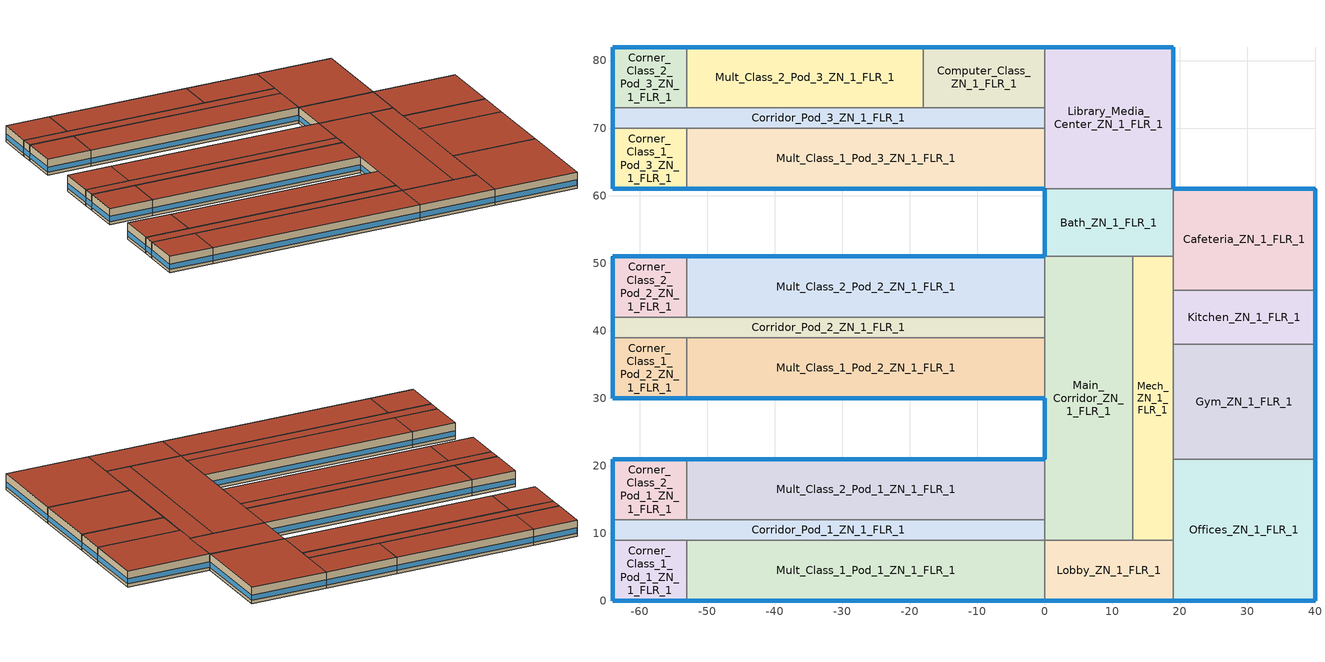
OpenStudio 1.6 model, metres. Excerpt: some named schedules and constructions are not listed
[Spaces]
Main_Corridor_ZN_1_FLR_1
 floor ground: 13,51 13,9 0,9 0,51 z0
 wall outside: 0,30 0,21 z0:4
 wall to Mult_Class_2_Pod_1_ZN_1_FLR_1: 0,21 0,12 z0:4
 wall to Bath_ZN_1_FLR_1: 13,51 0,51 z0:4
 wall to Corridor_Pod_1_ZN_1_FLR_1: 0,12 0,9 z0:4
 wall to Lobby_ZN_1_FLR_1: 0,9 13,9 z0:4
 wall to Corridor_Pod_2_ZN_1_FLR_1: 0,42 0,39 z0:4
 wall to Mult_Class_2_Pod_2_ZN_1_FLR_1: 0,51 0,42 z0:4
 wall to Mult_Class_1_Pod_2_ZN_1_FLR_1: 0,39 0,30 z0:4
 wall to Mech_ZN_1_FLR_1: 13,9 13,51 z0:4
 window: 0,29.97 0,21.03 z0.76:2.06
 roof outside: 13,9 13,51 0,51 0,9 z4
Corridor_Pod_3_ZN_1_FLR_1
 floor ground: 0,73 0,70 -64,70 -64,73 z0
 wall outside: -64,73 -64,70 z0:4
 wall to Library_Media_Center_ZN_1_FLR_1: 0,70 0,73 z0:4
 wall to Corner_Class_1_Pod_3_ZN_1_FLR_1: -64,70 -53,70 z0:4
 wall to Mult_Class_2_Pod_3_ZN_1_FLR_1: -18,73 -53,73 z0:4
 wall to Mult_Class_1_Pod_3_ZN_1_FLR_1: -53,70 0,70 z0:4
 wall to Computer_Class_ZN_1_FLR_1: 0,73 -18,73 z0:4
 wall to Corner_Class_2_Pod_3_ZN_1_FLR_1: -53,73 -64,73 z0:4
 window: -64,72.97 -64,70.03 z0.76:2.08
 roof outside: 0,70 0,73 -64,73 -64,70 z4
Corner_Class_2_Pod_2_ZN_1_FLR_1
 floor ground: -53,51 -53,42 -64,42 -64,51 z0
 wall outside: -53,51 -64,51 -64,42 z0:4
 wall to Corridor_Pod_2_ZN_1_FLR_1: -64,42 -53,42 z0:4
 wall to Mult_Class_2_Pod_2_ZN_1_FLR_1: -53,42 -53,51 z0:4
 window: -53.03,51 -63.97,51 / -64,50.97 -64,42.03 z0.76:2.06
 roof outside: -53,42 -53,51 -64,51 -64,42 z4
Library_Media_Center_ZN_1_FLR_1
 floor ground: 19,82 19,61 0,61 0,82 z0
 wall outside: 19,61 19,82 0,82 z0:4
 wall to Mult_Class_1_Pod_3_ZN_1_FLR_1: 0,70 0,61 z0:4
 wall to Bath_ZN_1_FLR_1: 0,61 19,61 z0:4
 wall to Computer_Class_ZN_1_FLR_1: 0,82 0,73 z0:4
 window: 18.97,82 0.03,82 / 19,61.03 19,81.97 z0.76:2.06
 roof outside: 19,61 19,82 0,82 0,61 z4
Corner_Class_1_Pod_3_ZN_1_FLR_1
 floor ground: -53,70 -53,61 -64,61 -64,70 z0
 wall outside: -64,70 -64,61 -53,61 z0:4
 wall to Mult_Class_1_Pod_3_ZN_1_FLR_1: -53,61 -53,70 z0:4
 window: -63.97,61 -53.03,61 / -64,69.97 -64,61.03 z0.76:2.06
 roof outside: -53,61 -53,70 -64,70 -64,61 z4
Bath_ZN_1_FLR_1
 floor ground: 19,61 19,51 0,51 0,61 z0
 wall outside: 0,61 0,51 z0:4
 wall to Mech_ZN_1_FLR_1: 13,51 19,51 z0:4
 wall to Cafeteria_ZN_1_FLR_1: 19,51 19,61 z0:4
 window: 0,60.97 0,51.03 z0.76:2.06
 roof outside: 19,51 19,61 0,61 0,51 z4
Computer_Class_ZN_1_FLR_1
 floor ground: 0,82 0,73 -18,73 -18,82 z0
 wall outside: 0,82 -18,82 z0:4
 wall to Mult_Class_2_Pod_3_ZN_1_FLR_1: -18,82 -18,73 z0:4
 window: -0.03,82 -17.97,82 z0.76:2.06
 roof outside: 0,73 0,82 -18,82 -18,73 z4
Mult_Class_1_Pod_2_ZN_1_FLR_1
 floor ground: 0,39 0,30 -53,30 -53,39 z0
 wall outside: -53,30 0,30 z0:4
 wall to Corridor_Pod_2_ZN_1_FLR_1: 0,39 -53,39 z0:4
 wall to Corner_Class_1_Pod_2_ZN_1_FLR_1: -53,39 -53,30 z0:4
 window: -52.97,30 -0.03,30 z0.76:2.06
 roof outside: 0,30 0,39 -53,39 -53,30 z4
Mult_Class_2_Pod_1_ZN_1_FLR_1
 floor ground: 0,21 0,12 -53,12 -53,21 z0
 wall outside: 0,21 -53,21 z0:4
 wall to Corner_Class_2_Pod_1_ZN_1_FLR_1: -53,21 -53,12 z0:4
 wall to Corridor_Pod_1_ZN_1_FLR_1: -53,12 0,12 z0:4
 window: -0.03,21 -52.97,21 z0.76:2.06
 roof outside: 0,12 0,21 -53,21 -53,12 z4
Lobby_ZN_1_FLR_1
 floor ground: 19,9 19,0 0,0 0,9 z0
 wall outside: 0,0 19,0 z0:4
 wall to Mech_ZN_1_FLR_1: 19,9 13,9 z0:4
 wall to Offices_ZN_1_FLR_1: 19,0 19,9 z0:4
 wall to Mult_Class_1_Pod_1_ZN_1_FLR_1: 0,9 0,0 z0:4
 window: 0.03,0 18.97,0 z0.76:2.06
 roof outside: 19,0 19,9 0,9 0,0 z4
Corner_Class_2_Pod_3_ZN_1_FLR_1
 floor ground: -53,82 -53,73 -64,73 -64,82 z0
 wall outside: -53,82 -64,82 -64,73 z0:4
 wall to Mult_Class_2_Pod_3_ZN_1_FLR_1: -53,73 -53,82 z0:4
 window: -53.03,82 -63.97,82 / -64,81.97 -64,73.03 z0.76:2.06
 roof outside: -53,73 -53,82 -64,82 -64,73 z4
Mult_Class_2_Pod_2_ZN_1_FLR_1
 floor ground: 0,51 0,42 -53,42 -53,51 z0
 wall outside: 0,51 -53,51 z0:4
 wall to Corridor_Pod_2_ZN_1_FLR_1: -53,42 0,42 z0:4
 window: -0.03,51 -52.97,51 z0.76:2.06
 roof outside: 0,42 0,51 -53,51 -53,42 z4
Cafeteria_ZN_1_FLR_1
 floor ground: 40,61 40,46 19,46 19,61 z0
 wall outside: 40,46 40,61 19,61 z0:4
 wall to Mech_ZN_1_FLR_1: 19,51 19,46 z0:4
 wall to Kitchen_ZN_1_FLR_1: 19,46 40,46 z0:4
 window: 40,46.03 40,60.97 / 39.97,61 19.03,61 z0.76:2.06
 roof outside: 40,46 40,61 19,61 19,46 z4
Corner_Class_1_Pod_1_ZN_1_FLR_1
 floor ground: -53,9 -53,0 -64,0 -64,9 z0
 wall outside: -64,9 -64,0 -53,0 z0:4
 wall to Mult_Class_1_Pod_1_ZN_1_FLR_1: -53,0 -53,9 z0:4
 wall to Corridor_Pod_1_ZN_1_FLR_1: -53,9 -64,9 z0:4
 window: -64,8.97 -64,0.03 / -63.97,0 -53.03,0 z0.76:2.06
 roof outside: -53,0 -53,9 -64,9 -64,0 z4
Mech_ZN_1_FLR_1
 floor ground: 19,51 19,9 13,9 13,51 z0
 wall to Gym_ZN_1_FLR_1: 19,21 19,38 z0:4
 wall to Kitchen_ZN_1_FLR_1: 19,38 19,46 z0:4
 wall to Offices_ZN_1_FLR_1: 19,9 19,21 z0:4
 roof outside: 19,9 19,51 13,51 13,9 z4
Offices_ZN_1_FLR_1
 floor ground: 40,21 40,0 19,0 19,21 z0
 wall outside: 19,0 40,0 40,21 z0:4
 wall to Gym_ZN_1_FLR_1: 40,21 19,21 z0:4
 window: 40,0.03 40,20.97 / 19.03,0 39.97,0 z0.76:2.06
 roof outside: 40,0 40,21 19,21 19,0 z4
Corridor_Pod_2_ZN_1_FLR_1
 floor ground: 0,42 0,39 -64,39 -64,42 z0
 wall outside: -64,42 -64,39 z0:4
 wall to Corner_Class_1_Pod_2_ZN_1_FLR_1: -64,39 -53,39 z0:4
 window: -64,41.97 -64,39.03 z0.76:2.08
 roof outside: 0,39 0,42 -64,42 -64,39 z4
Corner_Class_1_Pod_2_ZN_1_FLR_1
 floor ground: -53,39 -53,30 -64,30 -64,39 z0
 wall outside: -64,39 -64,30 -53,30 z0:4
 window: -64,38.97 -64,30.03 / -63.97,30 -53.03,30 z0.76:2.06
 roof outside: -53,30 -53,39 -64,39 -64,30 z4
Gym_ZN_1_FLR_1
 floor ground: 40,38 40,21 19,21 19,38 z0
 wall outside: 40,21 40,38 z0:4
 wall to Kitchen_ZN_1_FLR_1: 40,38 19,38 z0:4
 window: 40,21.03 40,37.97 z0.76:2.06
 roof outside: 40,21 40,38 19,38 19,21 z4
Mult_Class_1_Pod_3_ZN_1_FLR_1
 floor ground: 0,70 0,61 -53,61 -53,70 z0
 wall outside: -53,61 0,61 z0:4
 window: -52.97,61 -0.03,61 z0.76:2.06
 roof outside: 0,61 0,70 -53,70 -53,61 z4
Mult_Class_1_Pod_1_ZN_1_FLR_1
 floor ground: 0,9 0,0 -53,0 -53,9 z0
 wall outside: -53,0 0,0 z0:4
 wall to Corridor_Pod_1_ZN_1_FLR_1: 0,9 -53,9 z0:4
 window: -52.97,0 -0.03,0 z0.76:2.06
 roof outside: 0,0 0,9 -53,9 -53,0 z4
Corridor_Pod_1_ZN_1_FLR_1
 floor ground: 0,12 0,9 -64,9 -64,12 z0
 wall outside: -64,12 -64,9 z0:4
 wall to Corner_Class_2_Pod_1_ZN_1_FLR_1: -53,12 -64,12 z0:4
 window: -64,11.97 -64,9.03 z0.76:2.08
 roof outside: 0,9 0,12 -64,12 -64,9 z4
Corner_Class_2_Pod_1_ZN_1_FLR_1
 floor ground: -53,21 -53,12 -64,12 -64,21 z0
 wall outside: -53,21 -64,21 -64,12 z0:4
 window: -64,20.97 -64,12.03 / -53.03,21 -63.97,21 z0.76:2.06
 roof outside: -53,12 -53,21 -64,21 -64,12 z4
Kitchen_ZN_1_FLR_1
 floor ground: 40,46 40,38 19,38 19,46 z0
 wall outside: 40,38 40,46 z0:4
 window: 40,38.03 40,45.97 z0.76:2.06
 roof outside: 40,38 40,46 19,46 19,38 z4
Mult_Class_2_Pod_3_ZN_1_FLR_1
 floor ground: -18,82 -18,73 -53,73 -53,82 z0
 wall outside: -18,82 -53,82 z0:4
 window: -18.03,82 -52.97,82 z0.76:2.06
 roof outside: -18,73 -18,82 -53,82 -53,73 z4
[Site]
Calgary Int'l_AB_CAN: Latitude {deg}=51.12; Longitude {deg}=-114.02; Time Zone {hr}=-7; Elevation {m}=1084; Terrain=City
[Building]
c:/test//PrimarySchool.osm: North Axis {deg}=0; Default Construction Set=DND-Concrete at climate 7a
[Site:WaterMainsTemperature]
Calculation Method=Correlation; Annual Average Outdoor Air Temperature {C}=3.94167; Maximum Difference In Monthly Average Outdoor Air Temperatures {deltaC}=25
[SizingPeriod:DesignDay] Barometric Pressure {Pa}=88963; Sky Clearness=0; Rain Indicator=0; Snow Indicator=0; Day of Month=21; Daylight Saving Time Indicator=0; Humidity Indicating Type=Wetbulb; Dry-Bulb Temperature Range Modifier Type=DefaultMultipliers
Name | Maximum Dry-Bulb Temperature {C} | Daily Dry-Bulb Temperature Range {deltaC} | Humidity Indicating Conditions at Maximum Dry-Bulb {BasedOnField A3} | Wind Speed {m/s} | Wind Direction {deg} | Month | Day Type | Solar Model Indicator | ASHRAE Taub | ASHRAE Taud
Calgary Int'l Ann Clg .4% Condns DB=>MWB | 28.6 | 12.3 | 15.7 | 4.6 | 160 | 7 | SummerDesignDay | ASHRAETau | 0.341 | 2.408
Calgary Int'l Ann Htg 99.6% Condns DB | -29.1 | 0 | -29.1 | 2.9 | 0 | 1 | WinterDesignDay | ASHRAEClearSky
Calgary Int'l Ann Clg .4% Condns WB=>MDB | 25.4 | 12.3 | 17.3 | 4.6 | 160 | 7 | SummerDesignDay | ASHRAETau | 0.341 | 2.408
[DefaultConstructionSet]
DND-Concrete at climate 7a: Default Exterior Surface Constructions=DND-Concrete at climate 7a; Default Interior Surface Constructions=000_Interior_DefSurfCons 12; Default Ground Contact Surface Constructions=DND-Concrete at climate 7a 1; Default Exterior SubSurface Constructions=DND-Concrete at climate 7a; Default Interior SubSurface Constructions=000_Interior_DefSubCons 12; Interior Partition Construction=000_Interior Partition
[DefaultSurfaceConstructions]
Name | Floor Construction | Wall Construction | Roof Ceiling Construction
000_Interior_DefSurfCons 12 | 000_Interior Floor | 000_Interior Wall | 000_Interior Ceiling
DND-Concrete at climate 7a | Customized opaque construction {cd2db49e-cfe8-4444-b7b2-d909fe231f95} to conductance of 0.162 | Customized opaque construction {285660f0-ed22-455b-905a-01aa458d1d8e} to conductance of 0.21 | Customized opaque construction {c0ee7f83-0cb8-4881-a197-059d112af1a5} to conductance of 0.162
DND-Concrete at climate 7a 1 | Customized opaque construction {f96fd63a-6142-4101-9bc6-5b8aba96ad9a} to conductance of 0.757 | Customized opaque construction {8d128336-4dde-433c-b7e4-d3fec0718af1} to conductance of 0.284 | Customized opaque construction {cd2db49e-cfe8-4444-b7b2-d909fe231f95} to conductance of 0.284
[DefaultSubSurfaceConstructions]
Name | Fixed Window Construction | Operable Window Construction | Door Construction | Glass Door Construction | Skylight Construction | Tubular Daylight Dome Construction | Tubular Daylight Diffuser Construction | Overhead Door Construction
000_Interior_DefSubCons 12 | 000_Interior Window | 000_Interior Window | 000_Interior Door | 000_Exterior Window | 000_Exterior Window | 000_Interior Window | 000_Interior Window
DND-Concrete at climate 7a | Customized Fenestration: cond=0.220 tvis=0.210 tsol=0.500 | Customized Fenestration: cond=0.220 tvis=0.210 tsol=0.500 | Customized opaque construction {10cbd1ba-f1a1-484d-9697-f1748df3188b} to conductance of 2.2 | Customized Fenestration: cond=0.220 tvis=0.210 tsol=0.500 | Customized Fenestration: cond=0.220 tvis=0.210 tsol=0.500 | Customized Fenestration: cond=0.220 tvis=0.210 tsol=0.500 | Customized Fenestration: cond=0.220 tvis=0.210 tsol=0.500 | Customized opaque construction {95a339d9-6593-4e59-afa1-a3054c9085a9} to conductance of 2.2
[Construction]
000_Interior Partition; 000_Interior Door: 000_G05 25mm wood
000_Interior Floor: 000_F16 Acoustic tile, 000_F05 Ceiling air space resistance, 000_M11 100mm lightweight concrete
000_Interior Wall: 000_G01a 19mm gypsum board, 000_F04 Wall air space resistance, 000_G01a 19mm gypsum board
000_Interior Ceiling: 000_M11 100mm lightweight concrete, 000_F05 Ceiling air space resistance, 000_F16 Acoustic tile
000_Interior Window: 000_Clear 3mm
000_Exterior Window: 000_Clear 3mm, 000_Air 13mm, 000_Clear 3mm
Customized Fenestration: cond=0.220 tvis=0.210 tsol=0.500: Customized Fenestration:: cond=0.220 tvis=0.210 tsol=0.500
[Material]
Name | Roughness | Thickness | Conductivity | Density | Specific Heat
000_G05 25mm wood | MediumSmooth | 0.0254 | 0.15 | 608 | 1630
000_G01a 19mm gypsum board | MediumSmooth | 0.019 | 0.16 | 800 | 1090
000_F16 Acoustic tile | MediumSmooth | 0.0191 | 0.06 | 368 | 590
000_M11 100mm lightweight concrete | MediumRough | 0.1016 | 0.53 | 1280 | 840
[Material:AirGap]
Name | Thermal Resistance
000_F05 Ceiling air space resistance | 0.18
000_F04 Wall air space resistance | 0.15
[WindowMaterial:SimpleGlazingSystem]
Customized Fenestration:: cond=0.220 tvis=0.210 tsol=0.500: U-Factor {W/m2-K}=2.2; Solar Heat Gain Coefficient=0.6; Visible Transmittance=0.21
[WindowMaterial:Glazing]
000_Clear 3mm: Optical Data Type=SpectralAverage; Thickness=0.003; Solar Transmittance at Normal Incidence=0.837; Front Side Solar Reflectance at Normal Incidence=0.075; Back Side Solar Reflectance at Normal Incidence=0.075; Visible Transmittance at Normal Incidence=0.898; Front Side Visible Reflectance at Normal Incidence=0.081; Back Side Visible Reflectance at Normal Incidence=0.081; Infrared Transmittance at Normal Incidence=0; Front Side Infrared Hemispherical Emissivity=0.84; Back Side Infrared Hemispherical Emissivity=0.84; Conductivity=0.9
[WindowMaterial:Gas]
000_Air 13mm: Gas Type=Air; Thickness=0.0127
[ThermalZone] Multiplier=1; Use Ideal Air Loads=Yes
Name | Thermostat
Mult_Class_2_Pod_3_ZN_1_FLR_1 Thermal Zone; Main_Corridor_ZN_1_FLR_1 Thermal Zone; Corridor_Pod_3_ZN_1_FLR_1 Thermal Zone; Corner_Class_2_Pod_2_ZN_1_FLR_1 Thermal Zone; Corner_Class_1_Pod_1_ZN_1_FLR_1 Thermal Zone; Corner_Class_1_Pod_3_ZN_1_FLR_1 Thermal Zone; Mult_Class_2_Pod_1_ZN_1_FLR_1 Thermal Zone; Bath_ZN_1_FLR_1 Thermal Zone; Computer_Class_ZN_1_FLR_1 Thermal Zone; Mult_Class_1_Pod_2_ZN_1_FLR_1 Thermal Zone; Corner_Class_2_Pod_1_ZN_1_FLR_1 Thermal Zone; Mech_ZN_1_FLR_1 Thermal Zone; Corridor_Pod_2_ZN_1_FLR_1 Thermal Zone; Corner_Class_2_Pod_3_ZN_1_FLR_1 Thermal Zone; Mult_Class_2_Pod_2_ZN_1_FLR_1 Thermal Zone; Corridor_Pod_1_ZN_1_FLR_1 Thermal Zone; Mult_Class_1_Pod_3_ZN_1_FLR_1 Thermal Zone; Mult_Class_1_Pod_1_ZN_1_FLR_1 Thermal Zone; Corner_Class_1_Pod_2_ZN_1_FLR_1 Thermal Zone | NECB-D
Lobby_ZN_1_FLR_1 Thermal Zone; Library_Media_Center_ZN_1_FLR_1 Thermal Zone; Cafeteria_ZN_1_FLR_1 Thermal Zone | NECB-C
Kitchen_ZN_1_FLR_1 Thermal Zone; Gym_ZN_1_FLR_1 Thermal Zone | NECB-B
Offices_ZN_1_FLR_1 Thermal Zone | NECB-A
[Space] Building Story=1; Part of Total Floor Area=Yes
Name | Space Type | Thermal Zone
Mult_Class_2_Pod_3_ZN_1_FLR_1 | NECB-Classroom/lecture/training | Mult_Class_2_Pod_3_ZN_1_FLR_1 Thermal Zone
Main_Corridor_ZN_1_FLR_1 | NECB-Corr. >= 2.4m wide-D | Main_Corridor_ZN_1_FLR_1 Thermal Zone
Corridor_Pod_3_ZN_1_FLR_1 | NECB-Corr. >= 2.4m wide-D | Corridor_Pod_3_ZN_1_FLR_1 Thermal Zone
Lobby_ZN_1_FLR_1 | NECB-Lobby - elevator | Lobby_ZN_1_FLR_1 Thermal Zone
Corner_Class_2_Pod_2_ZN_1_FLR_1 | NECB-Classroom/lecture/training | Corner_Class_2_Pod_2_ZN_1_FLR_1 Thermal Zone
Library_Media_Center_ZN_1_FLR_1 | NECB-Library - reading | Library_Media_Center_ZN_1_FLR_1 Thermal Zone
Kitchen_ZN_1_FLR_1 | NECB-Food preparation | Kitchen_ZN_1_FLR_1 Thermal Zone
Corner_Class_1_Pod_1_ZN_1_FLR_1 | NECB-Classroom/lecture/training | Corner_Class_1_Pod_1_ZN_1_FLR_1 Thermal Zone
Corner_Class_1_Pod_3_ZN_1_FLR_1 | NECB-Classroom/lecture/training | Corner_Class_1_Pod_3_ZN_1_FLR_1 Thermal Zone
Mult_Class_2_Pod_1_ZN_1_FLR_1 | NECB-Classroom/lecture/training | Mult_Class_2_Pod_1_ZN_1_FLR_1 Thermal Zone
Bath_ZN_1_FLR_1 | NECB-Washroom-D | Bath_ZN_1_FLR_1 Thermal Zone
Computer_Class_ZN_1_FLR_1 | NECB-Lab - classrooms | Computer_Class_ZN_1_FLR_1 Thermal Zone
Mult_Class_1_Pod_2_ZN_1_FLR_1 | NECB-Classroom/lecture/training | Mult_Class_1_Pod_2_ZN_1_FLR_1 Thermal Zone
Corner_Class_2_Pod_1_ZN_1_FLR_1 | NECB-Classroom/lecture/training | Corner_Class_2_Pod_1_ZN_1_FLR_1 Thermal Zone
Gym_ZN_1_FLR_1 | NECB-Gym - play | Gym_ZN_1_FLR_1 Thermal Zone
Mech_ZN_1_FLR_1 | NECB-Electrical/Mechanical-D | Mech_ZN_1_FLR_1 Thermal Zone
Corridor_Pod_2_ZN_1_FLR_1 | NECB-Corr. >= 2.4m wide-D | Corridor_Pod_2_ZN_1_FLR_1 Thermal Zone
Corner_Class_2_Pod_3_ZN_1_FLR_1 | NECB-Classroom/lecture/training | Corner_Class_2_Pod_3_ZN_1_FLR_1 Thermal Zone
Mult_Class_2_Pod_2_ZN_1_FLR_1 | NECB-Classroom/lecture/training | Mult_Class_2_Pod_2_ZN_1_FLR_1 Thermal Zone
Cafeteria_ZN_1_FLR_1 | NECB-Conf./meet./multi-purpose | Cafeteria_ZN_1_FLR_1 Thermal Zone
Corridor_Pod_1_ZN_1_FLR_1 | NECB-Corr. >= 2.4m wide-D | Corridor_Pod_1_ZN_1_FLR_1 Thermal Zone
Mult_Class_1_Pod_3_ZN_1_FLR_1 | NECB-Classroom/lecture/training | Mult_Class_1_Pod_3_ZN_1_FLR_1 Thermal Zone
Offices_ZN_1_FLR_1 | NECB-Office - enclosed | Offices_ZN_1_FLR_1 Thermal Zone
Mult_Class_1_Pod_1_ZN_1_FLR_1 | NECB-Classroom/lecture/training | Mult_Class_1_Pod_1_ZN_1_FLR_1 Thermal Zone
Corner_Class_1_Pod_2_ZN_1_FLR_1 | NECB-Classroom/lecture/training | Corner_Class_1_Pod_2_ZN_1_FLR_1 Thermal Zone
[BuildingStory]
1
[DefaultScheduleSet] Infiltration Schedule=FRACTION_ALWAYS_ON
Name | Hours of Operation Schedule | Number of People Schedule | Lighting Schedule | Electric Equipment Schedule | Hot Water Equipment Schedule | Other Equipment Schedule
NECB-A | NECB-A-Fan | NECB-A-Occ | NECB-A-Ltg | NECB-A-Equ | NECB-A-HW | NECB-A-Proc
NECB-B | NECB-B-Fan | NECB-B-Occ | NECB-B-Ltg | NECB-B-Equ | NECB-B-HW | NECB-B-Proc
NECB-C | NECB-C-Fan | NECB-C-Occ | NECB-C-Ltg | NECB-C-Equ | NECB-C-HW | NECB-C-Proc
NECB-D | NECB-D-Fan | NECB-D-Occ | NECB-D-Ltg | NECB-D-Equ | NECB-D-HW | NECB-D-Proc
[ThermostatSetpoint:DualSetpoint]
Name | Heating Setpoint Temperature Schedule | Cooling Setpoint Temperature Schedule
NECB-A | NECB-A-Htg | NECB-A-Clg
NECB-B | NECB-B-Htg | NECB-B-Clg
NECB-C | NECB-C-Htg | NECB-C-Clg
NECB-D | NECB-D-Htg | NECB-D-Clg
[People:Definition] Number of People Calculation Method=Area/Person; Fraction Radiant=0.3
Name | Space Floor Area per Person {m2/person}
NECB-Classroom/lecture/training-sched-D-people-def | 7.5
NECB-Conf./meet./multi-purpose-sched-C-people-def; NECB-Gym - play-sched-B-people-def | 5
NECB-Corr. >= 2.4m wide-sched-D-people-def | 100
NECB-Electrical/Mechanical-sched-D-people-def | 200
NECB-Food preparation-sched-B-people-def; NECB-Lab - classrooms-sched-D-people-def; NECB-Office - enclosed-sched-A-people-def; NECB-Library - reading-sched-C-people-def | 20
NECB-Lobby - elevator-sched-C-people-def | 10
NECB-Washroom-sched-D-people-def | 30
[Lights:Definition] Design Level Calculation Method=Watts/Area
Name | Watts per Space Floor Area {W/m2}
NECB-Classroom/lecture/training-sched-D-lights-def; NECB-Electrical/Mechanical-sched-D-lights-def | 13.3
NECB-Conf./meet./multi-purpose-sched-C-lights-def | 13.2
NECB-Corr. >= 2.4m wide-sched-D-lights-def | 7.1
NECB-Food preparation-sched-B-lights-def | 10.7
NECB-Lab - classrooms-sched-D-lights-def | 17.2
NECB-Lobby - elevator-sched-C-lights-def | 6.9
NECB-Office - enclosed-sched-A-lights-def | 11.9
NECB-Washroom-sched-D-lights-def | 10.5
NECB-Gym - play-sched-B-lights-def | 12.9
NECB-Library - reading-sched-C-lights-def | 10
[ElectricEquipment:Definition] Design Level Calculation Method=Watts/Area
Name | Watts per Space Floor Area {W/m2}
NECB-Classroom/lecture/training-sched-D-elec-def | 5
NECB-Conf./meet./multi-purpose-sched-C-elec-def; NECB-Electrical/Mechanical-sched-D-elec-def; NECB-Lobby - elevator-sched-C-elec-def; NECB-Washroom-sched-D-elec-def; NECB-Library - reading-sched-C-elec-def | 1
NECB-Food preparation-sched-B-elec-def; NECB-Lab - classrooms-sched-D-elec-def | 10
NECB-Office - enclosed-sched-A-elec-def | 7.5
NECB-Gym - play-sched-B-elec-def | 1.5
[HotWaterEquipment:Definition] Design Level Calculation Method=Watts/Area
Name | Watts per Space Floor Area {W/m2}
NECB-Classroom/lecture/training-sched-D-dhw-def | 65
NECB-Conf./meet./multi-purpose-sched-C-dhw-def | 45
NECB-Food preparation-sched-B-dhw-def | 120
NECB-Lab - classrooms-sched-D-dhw-def | 180
NECB-Office - enclosed-sched-A-dhw-def; NECB-Gym - play-sched-B-dhw-def; NECB-Library - reading-sched-C-dhw-def | 90
[People] Activity Level Schedule=activity 120W; Multiplier=1
Name | People Definition | Space or SpaceType
NECB-Classroom/lecture/training-sched-D-people | NECB-Classroom/lecture/training-sched-D-people-def | NECB-Classroom/lecture/training
NECB-Conf./meet./multi-purpose-sched-C-people | NECB-Conf./meet./multi-purpose-sched-C-people-def | NECB-Conf./meet./multi-purpose
NECB-Corr. >= 2.4m wide-sched-D-people | NECB-Corr. >= 2.4m wide-sched-D-people-def | NECB-Corr. >= 2.4m wide-D
NECB-Electrical/Mechanical-sched-D-people | NECB-Electrical/Mechanical-sched-D-people-def | NECB-Electrical/Mechanical-D
NECB-Food preparation-sched-B-people | NECB-Food preparation-sched-B-people-def | NECB-Food preparation
NECB-Lab - classrooms-sched-D-people | NECB-Lab - classrooms-sched-D-people-def | NECB-Lab - classrooms
NECB-Lobby - elevator-sched-C-people | NECB-Lobby - elevator-sched-C-people-def | NECB-Lobby - elevator
NECB-Office - enclosed-sched-A-people | NECB-Office - enclosed-sched-A-people-def | NECB-Office - enclosed
NECB-Washroom-sched-D-people | NECB-Washroom-sched-D-people-def | NECB-Washroom-D
NECB-Gym - play-sched-B-people | NECB-Gym - play-sched-B-people-def | NECB-Gym - play
NECB-Library - reading-sched-C-people | NECB-Library - reading-sched-C-people-def | NECB-Library - reading
[Lights] Multiplier=1
Name | Lights Definition | Space or SpaceType
NECB-Classroom/lecture/training-sched-D-lights | NECB-Classroom/lecture/training-sched-D-lights-def | NECB-Classroom/lecture/training
NECB-Conf./meet./multi-purpose-sched-C-lights | NECB-Conf./meet./multi-purpose-sched-C-lights-def | NECB-Conf./meet./multi-purpose
NECB-Corr. >= 2.4m wide-sched-D-lights | NECB-Corr. >= 2.4m wide-sched-D-lights-def | NECB-Corr. >= 2.4m wide-D
NECB-Electrical/Mechanical-sched-D-lights | NECB-Electrical/Mechanical-sched-D-lights-def | NECB-Electrical/Mechanical-D
NECB-Food preparation-sched-B-lights | NECB-Food preparation-sched-B-lights-def | NECB-Food preparation
NECB-Lab - classrooms-sched-D-lights | NECB-Lab - classrooms-sched-D-lights-def | NECB-Lab - classrooms
NECB-Lobby - elevator-sched-C-lights | NECB-Lobby - elevator-sched-C-lights-def | NECB-Lobby - elevator
NECB-Office - enclosed-sched-A-lights | NECB-Office - enclosed-sched-A-lights-def | NECB-Office - enclosed
NECB-Washroom-sched-D-lights | NECB-Washroom-sched-D-lights-def | NECB-Washroom-D
NECB-Gym - play-sched-B-lights | NECB-Gym - play-sched-B-lights-def | NECB-Gym - play
NECB-Library - reading-sched-C-lights | NECB-Library - reading-sched-C-lights-def | NECB-Library - reading
[ElectricEquipment] Multiplier=1
Name | Electric Equipment Definition | Space or SpaceType
NECB-Classroom/lecture/training-sched-D-elec | NECB-Classroom/lecture/training-sched-D-elec-def | NECB-Classroom/lecture/training
NECB-Conf./meet./multi-purpose-sched-C-elec | NECB-Conf./meet./multi-purpose-sched-C-elec-def | NECB-Conf./meet./multi-purpose
NECB-Electrical/Mechanical-sched-D-elec | NECB-Electrical/Mechanical-sched-D-elec-def | NECB-Electrical/Mechanical-D
NECB-Food preparation-sched-B-elec | NECB-Food preparation-sched-B-elec-def | NECB-Food preparation
NECB-Lab - classrooms-sched-D-elec | NECB-Lab - classrooms-sched-D-elec-def | NECB-Lab - classrooms
NECB-Lobby - elevator-sched-C-elec | NECB-Lobby - elevator-sched-C-elec-def | NECB-Lobby - elevator
NECB-Office - enclosed-sched-A-elec | NECB-Office - enclosed-sched-A-elec-def | NECB-Office - enclosed
NECB-Washroom-sched-D-elec | NECB-Washroom-sched-D-elec-def | NECB-Washroom-D
NECB-Gym - play-sched-B-elec | NECB-Gym - play-sched-B-elec-def | NECB-Gym - play
NECB-Library - reading-sched-C-elec | NECB-Library - reading-sched-C-elec-def | NECB-Library - reading
[HotWaterEquipment] Multiplier=1
Name | Hot Water Equipment Definition | Space or SpaceType
NECB-Classroom/lecture/training-sched-D-dhw | NECB-Classroom/lecture/training-sched-D-dhw-def | NECB-Classroom/lecture/training
NECB-Conf./meet./multi-purpose-sched-C-dhw | NECB-Conf./meet./multi-purpose-sched-C-dhw-def | NECB-Conf./meet./multi-purpose
NECB-Food preparation-sched-B-dhw | NECB-Food preparation-sched-B-dhw-def | NECB-Food preparation
NECB-Lab - classrooms-sched-D-dhw | NECB-Lab - classrooms-sched-D-dhw-def | NECB-Lab - classrooms
NECB-Office - enclosed-sched-A-dhw | NECB-Office - enclosed-sched-A-dhw-def | NECB-Office - enclosed
NECB-Gym - play-sched-B-dhw | NECB-Gym - play-sched-B-dhw-def | NECB-Gym - play
NECB-Library - reading-sched-C-dhw | NECB-Library - reading-sched-C-dhw-def | NECB-Library - reading
[DesignSpecification:OutdoorAir] Outdoor Air Method=Maximum; Outdoor Air Flow per Floor Area {m3/s-m2}=0; Outdoor Air Flow Rate {m3/s}=0; Outdoor Air Flow Air Changes per Hour {1/hr}=0; Outdoor Air Flow Rate Fraction Schedule=FRACTION_ALWAYS_ON
Name | Outdoor Air Flow per Person {m3/s-person}
NECB-Classroom/lecture/training-sched-D-oa | 0.0208719
NECB-Conf./meet./multi-purpose-sched-C-oa | 0.00787859
NECB-Corr. >= 2.4m wide-sched-D-oa | 0.0304977
NECB-Electrical/Mechanical-sched-D-oa | 0.0609954
NECB-Food preparation-sched-B-oa | 0.027448
NECB-Lab - classrooms-sched-D-oa | 0.0437134
NECB-Lobby - elevator-sched-C-oa | 0.041172
NECB-Office - enclosed-sched-A-oa | 0.00864102
NECB-Washroom-sched-D-oa | 0.00914931
NECB-Gym - play-sched-B-oa | 0.00762443
NECB-Library - reading-sched-C-oa | 0.0172821
[SpaceInfiltration:DesignFlowRate] Schedule=FRACTION_ALWAYS_ON; Design Flow Rate Calculation Method=Flow/ExteriorArea; Flow per Exterior Surface Area {m3/s-m2}=0.00025; Constant Term Coefficient=1; Temperature Term Coefficient=0; Velocity Term Coefficient=0; Velocity Squared Term Coefficient=0
Name | Space or SpaceType
NECB-Classroom/lecture/training-sched-D-inf | NECB-Classroom/lecture/training
NECB-Conf./meet./multi-purpose-sched-C-inf | NECB-Conf./meet./multi-purpose
NECB-Corr. >= 2.4m wide-sched-D-inf | NECB-Corr. >= 2.4m wide-D
NECB-Electrical/Mechanical-sched-D-inf | NECB-Electrical/Mechanical-D
NECB-Food preparation-sched-B-inf | NECB-Food preparation
NECB-Lab - classrooms-sched-D-inf | NECB-Lab - classrooms
NECB-Lobby - elevator-sched-C-inf | NECB-Lobby - elevator
NECB-Office - enclosed-sched-A-inf | NECB-Office - enclosed
NECB-Washroom-sched-D-inf | NECB-Washroom-D
NECB-Gym - play-sched-B-inf | NECB-Gym - play
NECB-Library - reading-sched-C-inf | NECB-Library - reading
[SpaceType]
Name | Default Schedule Set | Design Specification Outdoor Air Object
NECB-Classroom/lecture/training | NECB-D | NECB-Classroom/lecture/training-sched-D-oa
NECB-Conf./meet./multi-purpose | NECB-C | NECB-Conf./meet./multi-purpose-sched-C-oa
NECB-Corr. >= 2.4m wide-D | NECB-D | NECB-Corr. >= 2.4m wide-sched-D-oa
NECB-Electrical/Mechanical-D | NECB-D | NECB-Electrical/Mechanical-sched-D-oa
NECB-Food preparation | NECB-B | NECB-Food preparation-sched-B-oa
NECB-Lab - classrooms | NECB-D | NECB-Lab - classrooms-sched-D-oa
NECB-Lobby - elevator | NECB-C | NECB-Lobby - elevator-sched-C-oa
NECB-Office - enclosed | NECB-A | NECB-Office - enclosed-sched-A-oa
NECB-Washroom-D | NECB-D | NECB-Washroom-sched-D-oa
NECB-Gym - play | NECB-B | NECB-Gym - play-sched-B-oa
NECB-Library - reading | NECB-C | NECB-Library - reading-sched-C-oa
[Schedule:Ruleset]
Name | Default Day Schedule
FRACTION_ALWAYS_ON | Schedule Day 1
NECB-A-Occ | Schedule Day 2
NECB-A-Ltg | Schedule Day 3
NECB-A-Equ | Schedule Day 4
NECB-A-Fan | Schedule Day 5
NECB-A-Proc | Schedule Day 6
NECB-A-Clg | Schedule Day 7
NECB-A-Htg | Schedule Day 8
NECB-A-HW | Schedule Day 9
NECB-B-Occ | Schedule Day 10
NECB-B-Ltg | Schedule Day 11
NECB-B-Equ | Schedule Day 12
NECB-B-Fan | Schedule Day 13
NECB-B-Proc | Schedule Day 14
NECB-B-Clg | Schedule Day 15
NECB-B-Htg | Schedule Day 16
NECB-B-HW | Schedule Day 17
NECB-C-Occ | Schedule Day 18
NECB-C-Ltg | Schedule Day 19
NECB-C-Equ | Schedule Day 20
NECB-C-Fan | Schedule Day 21
NECB-C-Proc | Schedule Day 22
NECB-C-Clg | Schedule Day 23
NECB-C-Htg | Schedule Day 24
NECB-C-HW | Schedule Day 25
NECB-D-Occ | Schedule Day 26
NECB-D-Ltg | Schedule Day 27
NECB-D-Equ | Schedule Day 28
NECB-D-Fan | Schedule Day 29
NECB-D-Proc | Schedule Day 30
NECB-D-Clg | Schedule Day 31
NECB-D-Htg | Schedule Day 32
NECB-D-HW | Schedule Day 33
activity 120W | Schedule Day 74
[Schedule:Day]
Schedule Day 1: 1, 0, 1, 2, 0, 1, 3, 0, 1, 4, 0, 1, 5, 0, 1, 6, 0, 1, 7, 0, 1, 8, 0, 1, 9, 0, 1, 10, 0, 1, 11, 0, 1, 12, 0, 1, 13, 0, 1, 14, 0, 1, 15, 0, 1, 16, 0, 1, 17, 0, 1, 18, 0, 1, 19, 0, 1, 20, 0, 1, 21, 0, 1, 22, 0, 1, 23, 0, 1, 24, 0, 1
Schedule Day 2: 1, 0, 0, 2, 0, 0, 3, 0, 0, 4, 0, 0, 5, 0, 0, 6, 0, 0, 7, 0, 0, 8, 0, 0.1, 9, 0, 0.7, 10, 0, 0.9, 11, 0, 0.9, 12, 0, 0.9, 13, 0, 0.5, 14, 0, 0.5, 15, 0, 0.9, 16, 0, 0.9, 17, 0, 0.9, 18, 0, 0.7, 19, 0, 0.3, 20, 0, 0.1, 21, 0, 0.1, 22, 0, 0.1, 23, 0, 0.1, 24, 0, 0
Schedule Day 3: 1, 0, 0.05, 2, 0, 0.05, 3, 0, 0.05, 4, 0, 0.05, 5, 0, 0.05, 6, 0, 0.05, 7, 0, 0.05, 8, 0, 0.3, 9, 0, 0.8, 10, 0, 0.9, 11, 0, 0.9, 12, 0, 0.9, 13, 0, 0.9, 14, 0, 0.9, 15, 0, 0.9, 16, 0, 0.9, 17, 0, 0.9, 18, 0, 0.8, 19, 0, 0.5, 20, 0, 0.3, 21, 0, 0.3, 22, 0, 0.1, 23, 0, 0.1, 24, 0, 0.05
Schedule Day 5: 1, 0, 0, 2, 0, 0, 3, 0, 0, 4, 0, 0, 5, 0, 0, 6, 0, 0, 7, 0, 1, 8, 0, 1, 9, 0, 1, 10, 0, 1, 11, 0, 1, 12, 0, 1, 13, 0, 1, 14, 0, 1, 15, 0, 1, 16, 0, 1, 17, 0, 1, 18, 0, 1, 19, 0, 1, 20, 0, 1, 21, 0, 1, 22, 0, 0, 23, 0, 0, 24, 0, 0
Schedule Day 10: 1, 0, 0.3, 2, 0, 0.1, 3, 0, 0, 4, 0, 0, 5, 0, 0, 6, 0, 0, 7, 0, 0, 8, 0, 0, 9, 0, 0, 10, 0, 0.1, 11, 0, 0.2, 12, 0, 0.5, 13, 0, 0.9, 14, 0, 0.8, 15, 0, 0.5, 16, 0, 0.2, 17, 0, 0.2, 18, 0, 0.3, 19, 0, 0.6, 20, 0, 0.9, 21, 0, 0.9, 22, 0, 0.9, 23, 0, 0.6, 24, 0, 0.4
Schedule Day 11; Schedule Day 12; Schedule Day 14: 1, 0, 0.9, 2, 0, 0.5, 3, 0, 0.1, 4, 0, 0.1, 5, 0, 0.1, 6, 0, 0.1, 7, 0, 0.1, 8, 0, 0.1, 9, 0, 0.1, 10, 0, 0.5, 11, 0, 0.7, 12, 0, 0.9, 13, 0, 0.9, 14, 0, 0.9, 15, 0, 0.9, 16, 0, 0.9, 17, 0, 0.9, 18, 0, 0.9, 19, 0, 0.9, 20, 0, 0.9, 21, 0, 0.9, 22, 0, 0.9, 23, 0, 0.9, 24, 0, 0.9
Schedule Day 13: 1, 0, 1, 2, 0, 1, 3, 0, 0, 4, 0, 0, 5, 0, 0, 6, 0, 0, 7, 0, 0, 8, 0, 0, 9, 0, 1, 10, 0, 1, 11, 0, 1, 12, 0, 1, 13, 0, 1, 14, 0, 1, 15, 0, 1, 16, 0, 1, 17, 0, 1, 18, 0, 1, 19, 0, 1, 20, 0, 1, 21, 0, 1, 22, 0, 1, 23, 0, 1, 24, 0, 1
Schedule Day 15: 1, 0, 24, 2, 0, 35, 3, 0, 35, 4, 0, 35, 5, 0, 35, 6, 0, 35, 7, 0, 35, 8, 0, 35, 9, 0, 24, 10, 0, 24, 11, 0, 24, 12, 0, 24, 13, 0, 24, 14, 0, 24, 15, 0, 24, 16, 0, 24, 17, 0, 24, 18, 0, 24, 19, 0, 24, 20, 0, 24, 21, 0, 24, 22, 0, 24, 23, 0, 24, 24, 0, 24
Schedule Day 16: 1, 0, 22, 2, 0, 22, 3, 0, 18, 4, 0, 18, 5, 0, 18, 6, 0, 18, 7, 0, 18, 8, 0, 18, 9, 0, 20, 10, 0, 22, 11, 0, 22, 12, 0, 22, 13, 0, 22, 14, 0, 22, 15, 0, 22, 16, 0, 22, 17, 0, 22, 18, 0, 22, 19, 0, 22, 20, 0, 22, 21, 0, 22, 22, 0, 22, 23, 0, 22, 24, 0, 22
Schedule Day 17: 1, 0, 0.6, 2, 0, 0.5, 3, 0, 0.05, 4, 0, 0.05, 5, 0, 0.05, 6, 0, 0.05, 7, 0, 0.05, 8, 0, 0.05, 9, 0, 0.05, 10, 0, 0.7, 11, 0, 0.7, 12, 0, 0.4, 13, 0, 0.5, 14, 0, 0.6, 15, 0, 0.6, 16, 0, 0.4, 17, 0, 0.3, 18, 0, 0.3, 19, 0, 0.4, 20, 0, 0.5, 21, 0, 0.8, 22, 0, 0.8, 23, 0, 0.9, 24, 0, 0.9
Schedule Day 18: 1, 0, 0, 2, 0, 0, 3, 0, 0, 4, 0, 0, 5, 0, 0, 6, 0, 0, 7, 0, 0, 8, 0, 0, 9, 0, 0.1, 10, 0, 0.2, 11, 0, 0.5, 12, 0, 0.5, 13, 0, 0.7, 14, 0, 0.7, 15, 0, 0.7, 16, 0, 0.7, 17, 0, 0.8, 18, 0, 0.7, 19, 0, 0.5, 20, 0, 0.3, 21, 0, 0.3, 22, 0, 0, 23, 0, 0, 24, 0, 0
Schedule Day 19; Schedule Day 20; Schedule Day 22: 1, 0, 0.05, 2, 0, 0.05, 3, 0, 0.05, 4, 0, 0.05, 5, 0, 0.05, 6, 0, 0.05, 7, 0, 0.05, 8, 0, 0.05, 9, 0, 0.5, 10, 0, 0.9, 11, 0, 0.9, 12, 0, 0.9, 13, 0, 0.9, 14, 0, 0.9, 15, 0, 0.9, 16, 0, 0.9, 17, 0, 0.9, 18, 0, 0.9, 19, 0, 0.9, 20, 0, 0.6, 21, 0, 0.5, 22, 0, 0.05, 23, 0, 0.05, 24, 0, 0.05
Schedule Day 21: 1, 0, 0, 2, 0, 0, 3, 0, 0, 4, 0, 0, 5, 0, 0, 6, 0, 0, 7, 0, 0, 8, 0, 1, 9, 0, 1, 10, 0, 1, 11, 0, 1, 12, 0, 1, 13, 0, 1, 14, 0, 1, 15, 0, 1, 16, 0, 1, 17, 0, 1, 18, 0, 1, 19, 0, 1, 20, 0, 1, 21, 0, 1, 22, 0, 0, 23, 0, 0, 24, 0, 0
Schedule Day 23: 1, 0, 35, 2, 0, 35, 3, 0, 35, 4, 0, 35, 5, 0, 35, 6, 0, 35, 7, 0, 35, 8, 0, 24, 9, 0, 24, 10, 0, 24, 11, 0, 24, 12, 0, 24, 13, 0, 24, 14, 0, 24, 15, 0, 24, 16, 0, 24, 17, 0, 24, 18, 0, 24, 19, 0, 24, 20, 0, 24, 21, 0, 24, 22, 0, 35, 23, 0, 35, 24, 0, 35
Schedule Day 24: 1, 0, 18, 2, 0, 18, 3, 0, 18, 4, 0, 18, 5, 0, 18, 6, 0, 18, 7, 0, 18, 8, 0, 20, 9, 0, 22, 10, 0, 22, 11, 0, 22, 12, 0, 22, 13, 0, 22, 14, 0, 22, 15, 0, 22, 16, 0, 22, 17, 0, 22, 18, 0, 22, 19, 0, 22, 20, 0, 22, 21, 0, 22, 22, 0, 18, 23, 0, 18, 24, 0, 18
Schedule Day 25: 1, 0, 0.05, 2, 0, 0.05, 3, 0, 0.05, 4, 0, 0.05, 5, 0, 0.05, 6, 0, 0.05, 7, 0, 0.05, 8, 0, 0.05, 9, 0, 0.1, 10, 0, 0.2, 11, 0, 0.3, 12, 0, 0.4, 13, 0, 0.8, 14, 0, 0.8, 15, 0, 0.8, 16, 0, 0.8, 17, 0, 0.6, 18, 0, 0.4, 19, 0, 0.3, 20, 0, 0.2, 21, 0, 0.2, 22, 0, 0.05, 23, 0, 0.05, 24, 0, 0.05
Schedule Day 26: 1, 0, 0, 2, 0, 0, 3, 0, 0, 4, 0, 0, 5, 0, 0, 6, 0, 0, 7, 0, 0, 8, 0, 0, 9, 0, 0.1, 10, 0, 0.9, 11, 0, 0.9, 12, 0, 0.9, 13, 0, 0.8, 14, 0, 0.8, 15, 0, 0.8, 16, 0, 0.8, 17, 0, 0.5, 18, 0, 0.2, 19, 0, 0.1, 20, 0, 0.3, 21, 0, 0.3, 22, 0, 0.3, 23, 0, 0.1, 24, 0, 0
Schedule Day 27; Schedule Day 28; Schedule Day 30: 1, 0, 0.05, 2, 0, 0.05, 3, 0, 0.05, 4, 0, 0.05, 5, 0, 0.05, 6, 0, 0.05, 7, 0, 0.05, 8, 0, 0.05, 9, 0, 0.3, 10, 0, 0.9, 11, 0, 0.9, 12, 0, 0.9, 13, 0, 0.9, 14, 0, 0.9, 15, 0, 0.9, 16, 0, 0.9, 17, 0, 0.7, 18, 0, 0.5, 19, 0, 0.5, 20, 0, 0.7, 21, 0, 0.7, 22, 0, 0.7, 23, 0, 0.3, 24, 0, 0.05
Schedule Day 29: 1, 0, 0, 2, 0, 0, 3, 0, 0, 4, 0, 0, 5, 0, 0, 6, 0, 0, 7, 0, 0, 8, 0, 1, 9, 0, 1, 10, 0, 1, 11, 0, 1, 12, 0, 1, 13, 0, 1, 14, 0, 1, 15, 0, 1, 16, 0, 1, 17, 0, 1, 18, 0, 1, 19, 0, 1, 20, 0, 1, 21, 0, 1, 22, 0, 1, 23, 0, 1, 24, 0, 0
Schedule Day 31: 1, 0, 35, 2, 0, 35, 3, 0, 35, 4, 0, 35, 5, 0, 35, 6, 0, 35, 7, 0, 35, 8, 0, 24, 9, 0, 24, 10, 0, 24, 11, 0, 24, 12, 0, 24, 13, 0, 24, 14, 0, 24, 15, 0, 24, 16, 0, 24, 17, 0, 24, 18, 0, 24, 19, 0, 24, 20, 0, 24, 21, 0, 24, 22, 0, 24, 23, 0, 24, 24, 0, 35
Schedule Day 32: 1, 0, 18, 2, 0, 18, 3, 0, 18, 4, 0, 18, 5, 0, 18, 6, 0, 18, 7, 0, 18, 8, 0, 20, 9, 0, 22, 10, 0, 22, 11, 0, 22, 12, 0, 22, 13, 0, 22, 14, 0, 22, 15, 0, 22, 16, 0, 22, 17, 0, 22, 18, 0, 22, 19, 0, 22, 20, 0, 22, 21, 0, 22, 22, 0, 22, 23, 0, 22, 24, 0, 18
Schedule Day 33: 1, 0, 0.05, 2, 0, 0.05, 3, 0, 0.05, 4, 0, 0.05, 5, 0, 0.05, 6, 0, 0.05, 7, 0, 0.05, 8, 0, 0.05, 9, 0, 0.5, 10, 0, 0.5, 11, 0, 0.9, 12, 0, 0.9, 13, 0, 0.9, 14, 0, 0.9, 15, 0, 0.9, 16, 0, 0.9, 17, 0, 0.7, 18, 0, 0.3, 19, 0, 0.5, 20, 0, 0.5, 21, 0, 0.5, 22, 0, 0.3, 23, 0, 0.05, 24, 0, 0.05
[Schedule:Rule] Date Specification Type=DateRange; Start Month=1; Start Day=1; End Month=12; End Day=31
Name | Schedule Ruleset | Rule Order | Day Schedule | Apply Sunday | Apply Monday | Apply Tuesday | Apply Wednesday | Apply Thursday | Apply Friday | Apply Saturday
wkdFRACTION_ALWAYS_ON rule | FRACTION_ALWAYS_ON | 2 | wkdFRACTION_ALWAYS_ON 1 | No | Yes | Yes | Yes | Yes | Yes | No
satFRACTION_ALWAYS_ONrule | FRACTION_ALWAYS_ON | 1 | satFRACTION_ALWAYS_ON 1 | No | No | No | No | No | No | Yes
sunFRACTION_ALWAYS_ONrule | FRACTION_ALWAYS_ON | 0 | sunFRACTION_ALWAYS_ON 1 | Yes | No | No | No | No | No | No
wkdNECB-A-Occ rule | NECB-A-Occ | 2 | wkdNECB-A-Occ 1 | No | Yes | Yes | Yes | Yes | Yes | No
satNECB-A-Occrule | NECB-A-Occ | 1 | satNECB-A-Occ 1 | No | No | No | No | No | No | Yes
sunNECB-A-Occrule | NECB-A-Occ | 0 | sunNECB-A-Occ 1 | Yes | No | No | No | No | No | No
wkdNECB-A-Ltg rule | NECB-A-Ltg | 2 | wkdNECB-A-Ltg 1 | No | Yes | Yes | Yes | Yes | Yes | No
satNECB-A-Ltgrule | NECB-A-Ltg | 1 | satNECB-A-Ltg 1 | No | No | No | No | No | No | Yes
sunNECB-A-Ltgrule | NECB-A-Ltg | 0 | sunNECB-A-Ltg 1 | Yes | No | No | No | No | No | No
wkdNECB-A-Fan rule | NECB-A-Fan | 2 | wkdNECB-A-Fan 1 | No | Yes | Yes | Yes | Yes | Yes | No
satNECB-A-Fanrule | NECB-A-Fan | 1 | satNECB-A-Fan 1 | No | No | No | No | No | No | Yes
sunNECB-A-Fanrule | NECB-A-Fan | 0 | sunNECB-A-Fan 1 | Yes | No | No | No | No | No | No
wkdNECB-B-Occ rule | NECB-B-Occ | 2 | wkdNECB-B-Occ 1 | No | Yes | Yes | Yes | Yes | Yes | No
satNECB-B-Occrule | NECB-B-Occ | 1 | satNECB-B-Occ 1 | No | No | No | No | No | No | Yes
sunNECB-B-Occrule | NECB-B-Occ | 0 | sunNECB-B-Occ 1 | Yes | No | No | No | No | No | No
wkdNECB-B-Ltg rule | NECB-B-Ltg | 2 | wkdNECB-B-Ltg 1 | No | Yes | Yes | Yes | Yes | Yes | No
satNECB-B-Ltgrule | NECB-B-Ltg | 1 | satNECB-B-Ltg 1 | No | No | No | No | No | No | Yes
sunNECB-B-Ltgrule | NECB-B-Ltg | 0 | sunNECB-B-Ltg 1 | Yes | No | No | No | No | No | No
wkdNECB-B-Equ rule | NECB-B-Equ | 2 | wkdNECB-B-Equ 1 | No | Yes | Yes | Yes | Yes | Yes | No
satNECB-B-Equrule | NECB-B-Equ | 1 | satNECB-B-Equ 1 | No | No | No | No | No | No | Yes
sunNECB-B-Equrule | NECB-B-Equ | 0 | sunNECB-B-Equ 1 | Yes | No | No | No | No | No | No
wkdNECB-B-Fan rule | NECB-B-Fan | 2 | wkdNECB-B-Fan 1 | No | Yes | Yes | Yes | Yes | Yes | No
satNECB-B-Fanrule | NECB-B-Fan | 1 | satNECB-B-Fan 1 | No | No | No | No | No | No | Yes
sunNECB-B-Fanrule | NECB-B-Fan | 0 | sunNECB-B-Fan 1 | Yes | No | No | No | No | No | No
wkdNECB-B-Proc rule | NECB-B-Proc | 2 | wkdNECB-B-Proc 1 | No | Yes | Yes | Yes | Yes | Yes | No
satNECB-B-Procrule | NECB-B-Proc | 1 | satNECB-B-Proc 1 | No | No | No | No | No | No | Yes
sunNECB-B-Procrule | NECB-B-Proc | 0 | sunNECB-B-Proc 1 | Yes | No | No | No | No | No | No
wkdNECB-B-Clg rule | NECB-B-Clg | 2 | wkdNECB-B-Clg 1 | No | Yes | Yes | Yes | Yes | Yes | No
satNECB-B-Clgrule | NECB-B-Clg | 1 | satNECB-B-Clg 1 | No | No | No | No | No | No | Yes
sunNECB-B-Clgrule | NECB-B-Clg | 0 | sunNECB-B-Clg 1 | Yes | No | No | No | No | No | No
wkdNECB-B-Htg rule | NECB-B-Htg | 2 | wkdNECB-B-Htg 1 | No | Yes | Yes | Yes | Yes | Yes | No
satNECB-B-Htgrule | NECB-B-Htg | 1 | satNECB-B-Htg 1 | No | No | No | No | No | No | Yes
sunNECB-B-Htgrule | NECB-B-Htg | 0 | sunNECB-B-Htg 1 | Yes | No | No | No | No | No | No
wkdNECB-B-HW rule | NECB-B-HW | 2 | wkdNECB-B-HW 1 | No | Yes | Yes | Yes | Yes | Yes | No
satNECB-B-HWrule | NECB-B-HW | 1 | satNECB-B-HW 1 | No | No | No | No | No | No | Yes
sunNECB-B-HWrule | NECB-B-HW | 0 | sunNECB-B-HW 1 | Yes | No | No | No | No | No | No
wkdNECB-C-Occ rule | NECB-C-Occ | 2 | wkdNECB-C-Occ 1 | No | Yes | Yes | Yes | Yes | Yes | No
satNECB-C-Occrule | NECB-C-Occ | 1 | satNECB-C-Occ 1 | No | No | No | No | No | No | Yes
sunNECB-C-Occrule | NECB-C-Occ | 0 | sunNECB-C-Occ 1 | Yes | No | No | No | No | No | No
wkdNECB-C-Ltg rule | NECB-C-Ltg | 2 | wkdNECB-C-Ltg 1 | No | Yes | Yes | Yes | Yes | Yes | No
satNECB-C-Ltgrule | NECB-C-Ltg | 1 | satNECB-C-Ltg 1 | No | No | No | No | No | No | Yes
sunNECB-C-Ltgrule | NECB-C-Ltg | 0 | sunNECB-C-Ltg 1 | Yes | No | No | No | No | No | No
wkdNECB-C-Equ rule | NECB-C-Equ | 2 | wkdNECB-C-Equ 1 | No | Yes | Yes | Yes | Yes | Yes | No
satNECB-C-Equrule | NECB-C-Equ | 1 | satNECB-C-Equ 1 | No | No | No | No | No | No | Yes
sunNECB-C-Equrule | NECB-C-Equ | 0 | sunNECB-C-Equ 1 | Yes | No | No | No | No | No | No
wkdNECB-C-Fan rule | NECB-C-Fan | 2 | wkdNECB-C-Fan 1 | No | Yes | Yes | Yes | Yes | Yes | No
satNECB-C-Fanrule | NECB-C-Fan | 1 | satNECB-C-Fan 1 | No | No | No | No | No | No | Yes
sunNECB-C-Fanrule | NECB-C-Fan | 0 | sunNECB-C-Fan 1 | Yes | No | No | No | No | No | No
wkdNECB-C-Proc rule | NECB-C-Proc | 2 | wkdNECB-C-Proc 1 | No | Yes | Yes | Yes | Yes | Yes | No
satNECB-C-Procrule | NECB-C-Proc | 1 | satNECB-C-Proc 1 | No | No | No | No | No | No | Yes
sunNECB-C-Procrule | NECB-C-Proc | 0 | sunNECB-C-Proc 1 | Yes | No | No | No | No | No | No
wkdNECB-C-Clg rule | NECB-C-Clg | 2 | wkdNECB-C-Clg 1 | No | Yes | Yes | Yes | Yes | Yes | No
satNECB-C-Clgrule | NECB-C-Clg | 1 | satNECB-C-Clg 1 | No | No | No | No | No | No | Yes
sunNECB-C-Clgrule | NECB-C-Clg | 0 | sunNECB-C-Clg 1 | Yes | No | No | No | No | No | No
wkdNECB-C-Htg rule | NECB-C-Htg | 2 | wkdNECB-C-Htg 1 | No | Yes | Yes | Yes | Yes | Yes | No
satNECB-C-Htgrule | NECB-C-Htg | 1 | satNECB-C-Htg 1 | No | No | No | No | No | No | Yes
sunNECB-C-Htgrule | NECB-C-Htg | 0 | sunNECB-C-Htg 1 | Yes | No | No | No | No | No | No
wkdNECB-C-HW rule | NECB-C-HW | 2 | wkdNECB-C-HW 1 | No | Yes | Yes | Yes | Yes | Yes | No
satNECB-C-HWrule | NECB-C-HW | 1 | satNECB-C-HW 1 | No | No | No | No | No | No | Yes
sunNECB-C-HWrule | NECB-C-HW | 0 | sunNECB-C-HW 1 | Yes | No | No | No | No | No | No
wkdNECB-D-Occ rule | NECB-D-Occ | 2 | wkdNECB-D-Occ 1 | No | Yes | Yes | Yes | Yes | Yes | No
satNECB-D-Occrule | NECB-D-Occ | 1 | satNECB-D-Occ 1 | No | No | No | No | No | No | Yes
sunNECB-D-Occrule | NECB-D-Occ | 0 | sunNECB-D-Occ 1 | Yes | No | No | No | No | No | No
wkdNECB-D-Ltg rule | NECB-D-Ltg | 2 | wkdNECB-D-Ltg 1 | No | Yes | Yes | Yes | Yes | Yes | No
satNECB-D-Ltgrule | NECB-D-Ltg | 1 | satNECB-D-Ltg 1 | No | No | No | No | No | No | Yes
sunNECB-D-Ltgrule | NECB-D-Ltg | 0 | sunNECB-D-Ltg 1 | Yes | No | No | No | No | No | No
wkdNECB-D-Equ rule | NECB-D-Equ | 2 | wkdNECB-D-Equ 1 | No | Yes | Yes | Yes | Yes | Yes | No
satNECB-D-Equrule | NECB-D-Equ | 1 | satNECB-D-Equ 1 | No | No | No | No | No | No | Yes
sunNECB-D-Equrule | NECB-D-Equ | 0 | sunNECB-D-Equ 1 | Yes | No | No | No | No | No | No
wkdNECB-D-Fan rule | NECB-D-Fan | 2 | wkdNECB-D-Fan 1 | No | Yes | Yes | Yes | Yes | Yes | No
satNECB-D-Fanrule | NECB-D-Fan | 1 | satNECB-D-Fan 1 | No | No | No | No | No | No | Yes
sunNECB-D-Fanrule | NECB-D-Fan | 0 | sunNECB-D-Fan 1 | Yes | No | No | No | No | No | No
wkdNECB-D-Proc rule | NECB-D-Proc | 2 | wkdNECB-D-Proc 1 | No | Yes | Yes | Yes | Yes | Yes | No
satNECB-D-Procrule | NECB-D-Proc | 1 | satNECB-D-Proc 1 | No | No | No | No | No | No | Yes
sunNECB-D-Procrule | NECB-D-Proc | 0 | sunNECB-D-Proc 1 | Yes | No | No | No | No | No | No
wkdNECB-D-Clg rule | NECB-D-Clg | 2 | wkdNECB-D-Clg 1 | No | Yes | Yes | Yes | Yes | Yes | No
satNECB-D-Clgrule | NECB-D-Clg | 1 | satNECB-D-Clg 1 | No | No | No | No | No | No | Yes
sunNECB-D-Clgrule | NECB-D-Clg | 0 | sunNECB-D-Clg 1 | Yes | No | No | No | No | No | No
wkdNECB-D-Htg rule | NECB-D-Htg | 2 | wkdNECB-D-Htg 1 | No | Yes | Yes | Yes | Yes | Yes | No
satNECB-D-Htgrule | NECB-D-Htg | 1 | satNECB-D-Htg 1 | No | No | No | No | No | No | Yes
sunNECB-D-Htgrule | NECB-D-Htg | 0 | sunNECB-D-Htg 1 | Yes | No | No | No | No | No | No
wkdNECB-D-HW rule | NECB-D-HW | 2 | wkdNECB-D-HW 1 | No | Yes | Yes | Yes | Yes | Yes | No
satNECB-D-HWrule | NECB-D-HW | 1 | satNECB-D-HW 1 | No | No | No | No | No | No | Yes
sunNECB-D-HWrule | NECB-D-HW | 0 | sunNECB-D-HW 1 | Yes | No | No | No | No | No | No
